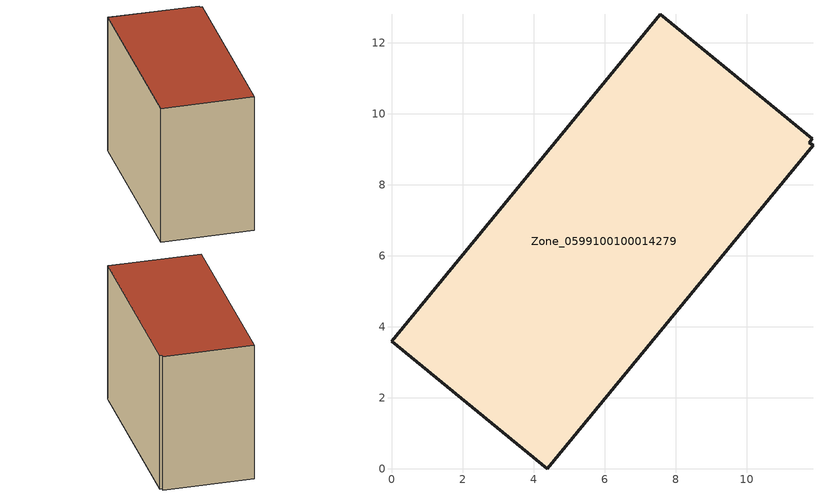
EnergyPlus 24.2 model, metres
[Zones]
Zone_0599100100014279
 floor ground (C_G): 0,3.59 7.57,12.81 11.85,9.3 11.77,9.19 11.87,9.11 4.39,0 z0
 wall outside (C_F): 0,3.59 4.39,0 11.87,9.11 11.77,9.19 11.85,9.3 7.57,12.81 0,3.59 z0:8.79
 roof outside (C_R): 7.57,12.81 0,3.59 4.39,0 11.87,9.11 11.77,9.19 11.85,9.3 z8.79
[BUILDING]
Pand.0599100100014279: North Axis=0; Terrain=City; Loads Convergence Tolerance Value=0.04; Temperature Convergence Tolerance Value=0.4; Solar Distribution=FullExterior; Maximum Number of Warmup Days=25; Minimum Number of Warmup Days=1
[Site:Location]
Rotterdam.The.Hague.AP_ZH_NLD Design_Conditions: Latitude=51.96; Longitude=4.45; Time Zone=1; Elevation=-4.5
[SITE:GROUNDTEMPERATURE:BUILDINGSURFACE]
18, 18, 18, 18, 18, 18, 18, 18, 18, 18, 18, 18
[MATERIAL] Thermal Absorptance=0.9; Solar Absorptance=0.7; Visible Absorptance=0.7
Name | Roughness | Thickness | Conductivity | Density | Specific Heat
G.TC.2015-2018 | MediumSmooth | 0.15 | 0.0428571 | 540 | 1210
F.TC.2015-2018 | Rough | 0.3 | 0.0666667 | 1920 | 840
R.TC.2015-2018 | MediumRough | 0.2 | 0.0333333 | 1500 | 1000
[CONSTRUCTION]
C_G: G.TC.2015-2018
C_F: F.TC.2015-2018
C_R: R.TC.2015-2018
[ZONE]
Zone_0599100100014279: Type=1; Multiplier=1; Ceiling Height=Autocalculate; Volume=Autocalculate; Floor Area=autocalculate; Part of Total Floor Area=Yes
[ZONEINFILTRATION:DESIGNFLOWRATE]
Infil_Zone_0599100100014279: Zone or ZoneList or Space or SpaceList=Zone_0599100100014279; Schedule=AlwaysOn; Design Flow Rate Calculation Method=Flow/Area; Flow Rate per Floor Area=0.0015; Constant Term Coefficient=1; Temperature Term Coefficient=0; Velocity Term Coefficient=0; Velocity Squared Term Coefficient=0
[HVACTEMPLATE:ZONE:IDEALLOADSAIRSYSTEM]
Zone_0599100100014279: Maximum Heating Supply Air Temperature=50; Minimum Cooling Supply Air Temperature=13; Maximum Heating Supply Air Humidity Ratio=0.0156; Minimum Cooling Supply Air Humidity Ratio=0.0077; Heating Limit=NoLimit; Cooling Limit=NoLimit; Dehumidification Control Type=ConstantSensibleHeatRatio; Cooling Sensible Heat Ratio=0.7; Dehumidification Setpoint=60; Humidification Control Type=None; Humidification Setpoint=30; Outdoor Air Method=None; Outdoor Air Flow Rate per Person=0.00944; Outdoor Air Flow Rate per Zone Floor Area=0; Outdoor Air Flow Rate per Zone=0; Demand Controlled Ventilation Type=None; Outdoor Air Economizer Type=NoEconomizer; Heat Recovery Type=None; Sensible Heat Recovery Effectiveness=0.7; Latent Heat Recovery Effectiveness=0.65
[ZONECONTROL:THERMOSTAT]
ThermostatControl_Zone_0599100100014279: Zone or ZoneList=Zone_0599100100014279; Control Type Schedule=DualSetpointControlType; Control 1=Thermostat_Zone_0599100100014279; Temperature Difference Between Cutout And Setpoint=0
[THERMOSTATSETPOINT:DUALSETPOINT]
Thermostat_Zone_0599100100014279: Heating Setpoint Temperature Schedule=HeatingSetpoint_Zone_0599100100014279; Cooling Setpoint Temperature Schedule=CoolingSetpoint_Zone_0599100100014279
[SCHEDULE:COMPACT]
HeatingSetpoint_Zone_0599100100014279: Through: 12/31, For: AllDays, Until: 24:00, 21
CoolingSetpoint_Zone_0599100100014279: Through: 12/31, For: AllDays, Until: 24:00, 24
DualSetpointControlType: Through: 12/31, For: AllDays, Until: 24:00, 4
AlwaysOn: Through: 12/31, For: AllDays, Until: 24:00, 1
